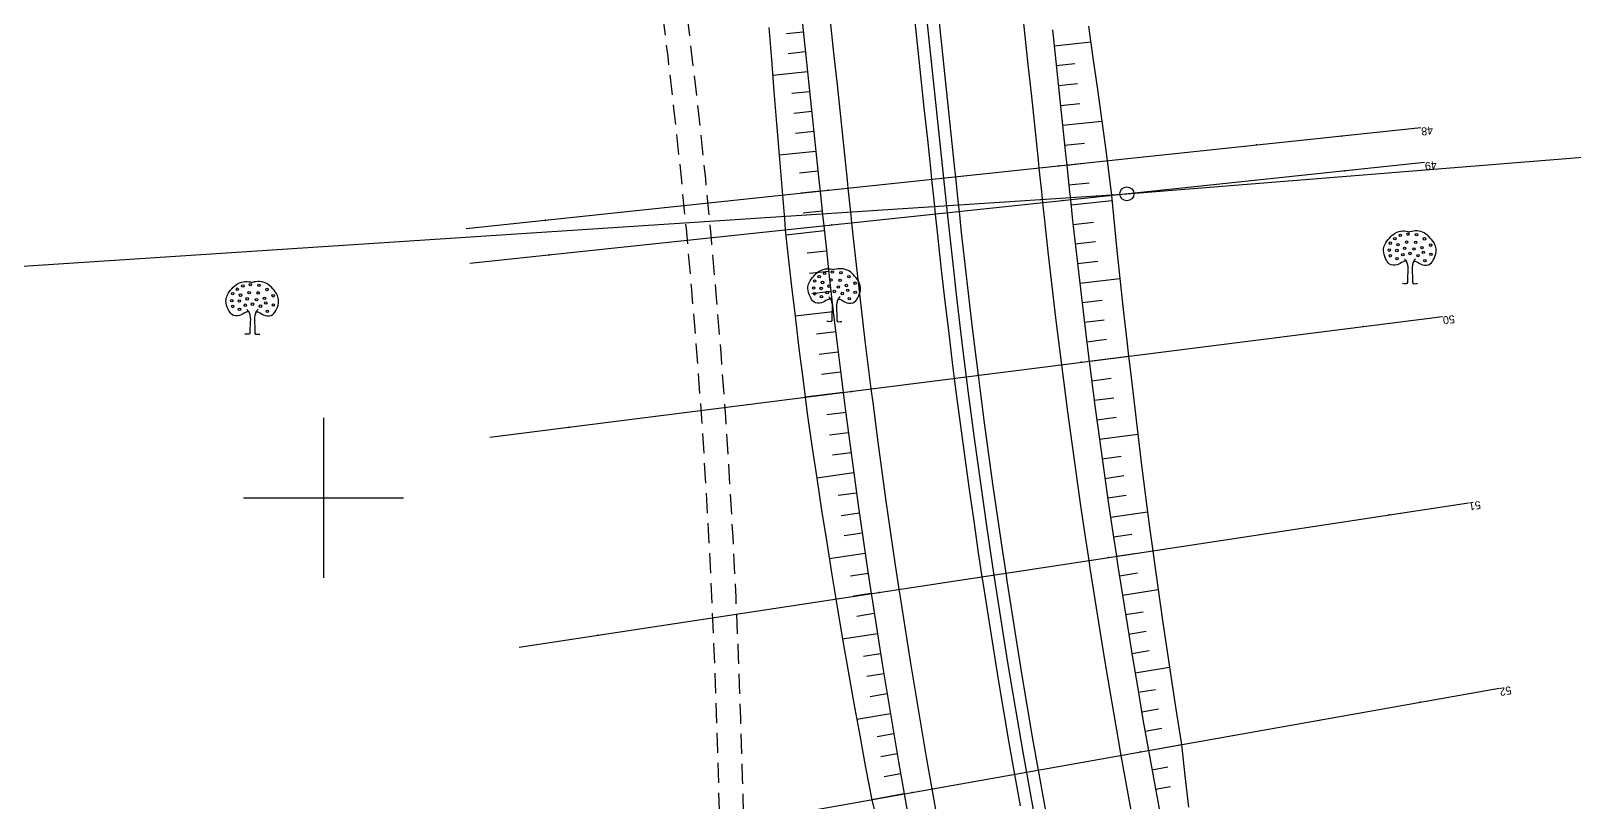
# Model space of a CAD drawing. Extents: x -83928 to -81707, y 15464 to 18601.
# Drawn here: x -83236.6 to -83043.7, y 17362 to 17458.4 of the extents above; entities that cross this region are included whole.
import ezdxf
from ezdxf.enums import TextEntityAlignment as Align

# ---------------------------------------------------------------- set-up
doc = ezdxf.new("R2010")
doc.units = 0
doc.header["$MEASUREMENT"] = 0
doc.linetypes.add('INTERROMPU', pattern=[0.75, 0.5, -0.25])
doc.layers.add('ACCE', color=4, linetype='INTERROMPU', lineweight=25)
for name, color, linetype in [('ASSIETTE', 3, 'Continuous'), ('AXE_EN_PLAN', 1, 'Continuous'), ('BORNE', 1, 'Continuous'), ('Carroyage 1', 7, 'Continuous'), ('CHAUSSEE_EXT', 5, 'Continuous'), ('CHAUSSEE_INT', 5, 'Continuous'), ('FONDS_DE_FOSSE', 4, 'Continuous'), ('FOSSES', 3, 'Continuous'), ('PLATE-FORME', 6, 'Continuous'), ('POINTS_PROFILS', 1, 'Continuous'), ('PROFILS', 7, 'Continuous'), ('Talus', 5, 'Continuous'), ('TITRE', 1, 'Continuous')]:
    doc.layers.add(name, color=color, linetype=linetype)

msp = doc.modelspace()

# ---------------------------------------------------------------- linework, layer by layer
at = {"linetype": 'ByBlock', "extrusion": (0.000932032, -0.005533, 0.999984)}
for centre in [(-83065.38, 17432.19, -162.28), (-83064.43, 17432.34, -162.28), (-83063.36, 17432.26, -162.28), (-83066.76, 17430.34, -162.28), (-83066.63, 17431.21, -162.28), (-83066.07, 17431.78, -162.28), (-83065.82, 17430.29, -162.28), (-83065.66, 17431.03, -162.28), (-83064.84, 17430.57, -162.28), (-83064.59, 17431.34, -162.28), (-83063.66, 17430.47, -162.28), (-83063.46, 17431.32, -162.28), (-83062.67, 17430.65, -162.28), (-83062.36, 17431.75, -162.28), (-83061.59, 17430.96, -162.28), (-83066.63, 17429.63, -162.28), (-83065.79, 17429.27, -162.28), (-83065.07, 17429.78, -162.28), (-83064.18, 17429.91, -162.28), (-83063.18, 17429.65, -162.28), (-83062.51, 17430.06, -162.28), (-83062.31, 17429.01, -162.28), (-83061.56, 17429.81, -162.28), (-83138.58, 17426.47, -162.28), (-83138.01, 17427.03, -162.28), (-83137.32, 17427.44, -162.28), (-83136.53, 17426.6, -162.28), (-83136.37, 17427.6, -162.28), (-83135.4, 17426.57, -162.28), (-83135.3, 17427.52, -162.28), (-83134.3, 17427.01, -162.28), (-83211.31, 17424.89, -162.28), (-83210.74, 17425.45, -162.28), (-83210.33, 17424.71, -162.28), (-83210.05, 17425.86, -162.28), (-83209.26, 17425.01, -162.28), (-83209.11, 17426.01, -162.28), (-83208.13, 17424.99, -162.28), (-83208.03, 17425.94, -162.28), (-83207.03, 17425.42, -162.28), (-83206.26, 17424.63, -162.28), (-83138.7, 17425.6, -162.28), (-83138.58, 17424.88, -162.28), (-83137.76, 17425.55, -162.28), (-83137.73, 17424.53, -162.28), (-83137.6, 17426.29, -162.28), (-83137.01, 17425.04, -162.28), (-83136.78, 17425.83, -162.28), (-83136.12, 17425.17, -162.28), (-83135.61, 17425.73, -162.28), (-83135.12, 17424.91, -162.28), (-83134.61, 17425.91, -162.28), (-83134.45, 17425.32, -162.28), (-83133.53, 17426.21, -162.28), (-83133.51, 17425.06, -162.28), (-83211.43, 17424.02, -162.28), (-83211.31, 17423.3, -162.28), (-83210.49, 17423.97, -162.28), (-83210.46, 17422.94, -162.28), (-83209.75, 17423.45, -162.28), (-83209.51, 17424.25, -162.28), (-83208.85, 17423.58, -162.28), (-83208.34, 17424.14, -162.28), (-83207.85, 17423.33, -162.28), (-83207.34, 17424.32, -162.28), (-83207.18, 17423.73, -162.28), (-83206.98, 17422.69, -162.28), (-83206.24, 17423.48, -162.28), (-83134.25, 17424.27, -162.28)]:
    msp.add_circle(centre, 0.156, dxfattribs=at)
at = {"linetype": 'ByBlock'}
for points in [[(-83064.71, 17429.62, 11.58), (-83064.84, 17429.59, 11.58), (-83065.21, 17429.47, 11.58), (-83065.79, 17429.01, 11.58), (-83066.84, 17429.08, 11.58), (-83067.29, 17429.99, 11.58), (-83067.59, 17430.82, 11.59), (-83067.35, 17431.76, 11.59), (-83066.79, 17432.48, 11.6), (-83066.08, 17433.17, 11.6), (-83065.13, 17433.45, 11.6), (-83064.51, 17433.33, 11.6), (-83064.21, 17433.27, 11.6)], [(-83136.66, 17424.88, 11.62), (-83136.78, 17424.85, 11.62), (-83137.16, 17424.73, 11.62), (-83137.73, 17424.27, 11.62), (-83138.78, 17424.34, 11.62), (-83139.23, 17425.25, 11.62), (-83139.54, 17426.07, 11.63), (-83139.3, 17427.01, 11.63), (-83138.74, 17427.73, 11.64), (-83138.02, 17428.43, 11.64), (-83137.07, 17428.71, 11.64), (-83136.46, 17428.59, 11.64), (-83136.16, 17428.53, 11.64)], [(-83209.39, 17423.29, 11.68), (-83209.51, 17423.26, 11.68), (-83209.89, 17423.14, 11.68), (-83210.47, 17422.68, 11.68), (-83211.51, 17422.76, 11.68), (-83211.96, 17423.67, 11.68), (-83212.27, 17424.49, 11.69), (-83212.03, 17425.43, 11.69), (-83211.47, 17426.15, 11.7), (-83210.75, 17426.84, 11.7), (-83209.8, 17427.13, 11.7), (-83209.19, 17427, 11.7), (-83208.89, 17426.94, 11.7)]]:
    msp.add_open_spline(points, degree=3, knots=[0.251632, 0.251632, 0.251632, 0.251632, 0.437955, 0.853553, 1.334497, 1.754172, 2.275549, 2.6296, 3.144963, 3.634468, 4.105014, 4.559575, 4.559575, 4.559575, 4.559575], dxfattribs=at)
for points in [[(-83063.71, 17429.62, 11.58), (-83063.59, 17429.59, 11.58), (-83063.21, 17429.47, 11.58), (-83062.64, 17429.01, 11.57), (-83061.59, 17429.09, 11.57), (-83061.14, 17429.99, 11.58), (-83060.83, 17430.82, 11.58), (-83061.07, 17431.76, 11.59), (-83061.63, 17432.48, 11.59), (-83062.35, 17433.17, 11.6), (-83063.3, 17433.45, 11.6), (-83063.91, 17433.33, 11.6), (-83064.21, 17433.27, 11.6)], [(-83135.66, 17424.88, 11.62), (-83135.53, 17424.85, 11.62), (-83135.16, 17424.73, 11.62), (-83134.58, 17424.27, 11.61), (-83133.53, 17424.34, 11.61), (-83133.08, 17425.25, 11.62), (-83132.78, 17426.07, 11.62), (-83133.02, 17427.01, 11.63), (-83133.58, 17427.73, 11.63), (-83134.29, 17428.43, 11.64), (-83135.24, 17428.71, 11.64), (-83135.86, 17428.59, 11.64), (-83136.16, 17428.53, 11.64)], [(-83208.39, 17423.29, 11.68), (-83208.27, 17423.26, 11.68), (-83207.89, 17423.14, 11.68), (-83207.31, 17422.68, 11.67), (-83206.26, 17422.76, 11.67), (-83205.81, 17423.67, 11.68), (-83205.51, 17424.49, 11.68), (-83205.75, 17425.43, 11.69), (-83206.31, 17426.15, 11.69), (-83207.03, 17426.84, 11.7), (-83207.98, 17427.13, 11.7), (-83208.59, 17427, 11.7), (-83208.89, 17426.94, 11.7)]]:
    msp.add_open_spline(points, degree=3, knots=[0.251632, 0.251632, 0.251632, 0.251632, 0.437955, 0.853553, 1.334497, 1.754172, 2.275549, 2.6296, 3.144963, 3.634468, 4.105014, 4.559575, 4.559575, 4.559575, 4.559575])
for points in [[(-83064.89, 17429.9, 11.58), (-83064.69, 17429.62, 11.58), (-83064.51, 17429.11, 11.58), (-83064.51, 17427.04, 11.56), (-83064.51, 17426.91, 11.56), (-83065.15, 17426.8, 11.56)], [(-83063.51, 17429.9, 11.58), (-83063.71, 17429.62, 11.58), (-83063.89, 17429.11, 11.58), (-83063.89, 17427.04, 11.56), (-83063.89, 17426.91, 11.56), (-83063.25, 17426.81, 11.56)], [(-83209.57, 17423.57, 11.68), (-83209.36, 17423.29, 11.68), (-83209.18, 17422.78, 11.68), (-83209.18, 17420.71, 11.66), (-83209.18, 17420.58, 11.66), (-83209.82, 17420.48, 11.66)], [(-83208.18, 17423.57, 11.68), (-83208.39, 17423.29, 11.68), (-83208.57, 17422.78, 11.67), (-83208.57, 17420.71, 11.66), (-83208.57, 17420.58, 11.66), (-83207.93, 17420.48, 11.66)], [(-83136.83, 17425.16, 11.62), (-83136.63, 17424.88, 11.62), (-83136.45, 17424.36, 11.62), (-83136.45, 17422.29, 11.61), (-83136.45, 17422.16, 11.6), (-83137.09, 17422.06, 11.6)], [(-83135.45, 17425.16, 11.62), (-83135.66, 17424.88, 11.62), (-83135.84, 17424.36, 11.62), (-83135.84, 17422.29, 11.6), (-83135.84, 17422.16, 11.6), (-83135.2, 17422.06, 11.6)]]:
    msp.add_spline(points, degree=3, dxfattribs=at)
at = {"layer": 'ACCE', "linetype": 'INTERROMPU', "ltscale": 5}
for points, knots in [([(-83233.9, 17733.51, 206.77), (-83233.53, 17729.41, 206.72), (-83233.17, 17725.3, 206.67), (-83232.41, 17718.6, 206.58), (-83232.07, 17716.01, 206.55), (-83230.88, 17708.25, 206.45), (-83229.84, 17703.13, 206.39), (-83227.33, 17692.98, 206.26), (-83225.87, 17687.95, 206.19), (-83221.02, 17673, 206), (-83217.15, 17663.22, 205.87), (-83211.43, 17649.82, 205.69), (-83209.78, 17646.08, 205.64), (-83206.47, 17638.64, 205.54), (-83204.81, 17634.94, 205.49), (-83201.81, 17628.12, 205.4), (-83200.47, 17625, 205.36), (-83197.85, 17618.75, 205.27), (-83196.57, 17615.62, 205.23), (-83192.84, 17606.19, 205.11), (-83190.48, 17599.88, 205.02), (-83183.75, 17580.86, 204.77), (-83179.76, 17568.07, 204.61), (-83169.1, 17529.37, 204.11), (-83163.76, 17503.13, 203.77), (-83148.64, 17400.87, 202.5), (-83148.84, 17322.19, 201.55), (-83152.38, 17235.24, 200.51), (-83152.66, 17228.63, 200.44), (-83153.58, 17208.79, 200.2), (-83154.25, 17195.52, 200.04), (-83155.29, 17175.82, 199.81), (-83155.63, 17169.43, 199.73), (-83156.66, 17150.22, 199.5), (-83157.36, 17137.39, 199.35), (-83158.18, 17121.77, 199.17), (-83158.33, 17119.02, 199.13), (-83158.61, 17113.51, 199.07), (-83158.75, 17110.75, 199.04), (-83159.05, 17102.49, 198.94), (-83159.1, 17097.01, 198.87), (-83158.57, 17088.78, 198.77), (-83158.27, 17085.94, 198.74), (-83157.47, 17081.04, 198.67), (-83157.03, 17078.95, 198.65), (-83155.97, 17074.95, 198.6), (-83155.36, 17073.03, 198.57), (-83154.14, 17069.86, 198.53), (-83153.59, 17068.57, 198.51), (-83151.64, 17064.57, 198.46), (-83150.05, 17061.95, 198.42), (-83146.67, 17056.82, 198.35), (-83144.87, 17054.32, 198.31), (-83142.25, 17050.57, 198.26), (-83141.39, 17049.34, 198.24), (-83139.73, 17046.84, 198.21), (-83138.91, 17045.58, 198.19), (-83136.52, 17041.77, 198.14), (-83135, 17039.19, 198.1), (-83130.64, 17031.34, 197.99), (-83128.03, 17025.96, 197.92), (-83123.34, 17014.78, 197.77), (-83121.29, 17008.97, 197.69), (-83119.3, 17002.05, 197.6), (-83119.01, 17001.03, 197.59), (-83118.74, 17000, 197.58)], [0, 0, 0, 0, 12.327592, 12.327592, 20.115185, 20.115185, 35.690369, 35.690369, 51.265554, 51.265554, 82.415924, 82.415924, 94.599801, 94.599801, 106.783679, 106.783679, 117.042177, 117.042177, 127.300676, 127.300676, 147.817673, 147.817673, 188.851667, 188.851667, 270.919656, 270.919656, 504.266791, 504.266791, 523.408174, 523.408174, 561.690939, 561.690939, 580.062827, 580.062827, 616.806602, 616.806602, 624.666597, 624.666597, 632.526593, 632.526593, 648.246583, 648.246583, 656.641025, 656.641025, 663.01911, 663.01911, 669.054099, 669.054099, 673.230966, 673.230966, 682.320154, 682.320154, 691.409342, 691.409342, 695.886005, 695.886005, 700.362668, 700.362668, 709.315994, 709.315994, 727.222646, 727.222646, 745.789014, 745.789014, 749.014873, 749.014873, 749.014873, 749.014873]), ([(-83230.54, 17729.67, 206.71), (-83230.29, 17726.91, 206.68), (-83230.02, 17724.15, 206.64), (-83229.41, 17718.85, 206.58), (-83229.08, 17716.29, 206.55), (-83227.91, 17708.67, 206.45), (-83226.87, 17703.63, 206.39), (-83224.39, 17693.62, 206.26), (-83222.95, 17688.65, 206.19), (-83218.13, 17673.86, 206), (-83214.29, 17664.14, 205.87), (-83208.5, 17650.61, 205.69), (-83206.78, 17646.7, 205.64), (-83203.3, 17638.89, 205.53), (-83201.55, 17634.99, 205.48), (-83198.23, 17627.41, 205.38), (-83196.66, 17623.72, 205.33), (-83193.62, 17616.31, 205.23), (-83192.14, 17612.6, 205.18), (-83187.83, 17601.44, 205.03), (-83185.14, 17593.96, 204.93), (-83177.56, 17571.4, 204.64), (-83173.16, 17556.21, 204.44), (-83161.76, 17510.2, 203.85), (-83156.52, 17478.97, 203.46), (-83144.4, 17368.35, 202.09), (-83146.72, 17286.54, 201.11), (-83151.16, 17197.42, 200.06), (-83151.46, 17191.54, 199.99), (-83152.38, 17173.88, 199.78), (-83153.02, 17162.08, 199.64), (-83153.87, 17146.3, 199.45), (-83154.09, 17142.32, 199.4), (-83154.54, 17133.9, 199.3), (-83154.78, 17129.45, 199.25), (-83155.15, 17122.38, 199.16), (-83155.28, 17119.77, 199.13), (-83155.69, 17111.93, 199.04), (-83155.95, 17106.72, 198.98), (-83156.05, 17095.5, 198.84), (-83155.8, 17089.54, 198.77), (-83154.41, 17080.86, 198.66), (-83153.74, 17077.94, 198.63), (-83152.23, 17073.17, 198.56), (-83151.51, 17071.28, 198.54), (-83150.07, 17068.15, 198.5), (-83149.41, 17066.89, 198.48), (-83147.99, 17064.39, 198.44), (-83147.23, 17063.15, 198.43), (-83144.83, 17059.44, 198.37), (-83143.09, 17056.99, 198.34), (-83140.39, 17053.16, 198.29), (-83139.44, 17051.79, 198.27), (-83137.58, 17049.04, 198.23), (-83136.68, 17047.65, 198.21), (-83134.02, 17043.44, 198.15), (-83132.33, 17040.58, 198.11), (-83127.53, 17031.89, 197.99), (-83124.69, 17025.91, 197.91), (-83120.19, 17014.81, 197.76), (-83118.42, 17009.73, 197.69), (-83116.46, 17003.06, 197.61), (-83116.04, 17001.53, 197.59), (-83115.64, 17000, 197.57)], [4.124484, 4.124484, 4.124484, 4.124484, 12.445479, 12.445479, 20.246294, 20.246294, 35.847925, 35.847925, 51.449556, 51.449556, 82.652817, 82.652817, 95.459944, 95.459944, 108.26707, 108.26707, 120.324294, 120.324294, 132.381518, 132.381518, 156.495965, 156.495965, 204.72486, 204.72486, 301.18265, 301.18265, 541.306805, 541.306805, 558.239841, 558.239841, 592.105912, 592.105912, 603.477058, 603.477058, 616.212297, 616.212297, 623.674417, 623.674417, 638.598656, 638.598656, 656.415944, 656.415944, 665.823083, 665.823083, 672.282671, 672.282671, 676.771569, 676.771569, 681.260468, 681.260468, 690.238265, 690.238265, 695.10295, 695.10295, 699.967635, 699.967635, 709.697004, 709.697004, 729.155744, 729.155744, 745.094776, 745.094776, 749.806585, 749.806585, 749.806585, 749.806585])]:
    msp.add_open_spline(points, degree=3, knots=knots, dxfattribs=at)
at = {"layer": 'ASSIETTE'}
for points in [[(-83144.33, 17458.78), (-83144.01, 17454.79), (-83143.69, 17450.8), (-83143.37, 17446.81), (-83143.05, 17442.83), (-83142.72, 17438.84), (-83142.64, 17437.84), (-83142.38, 17434.85), (-83142.27, 17433.5), (-83141.98, 17430.82), (-83141.52, 17426.76), (-83141.05, 17422.71), (-83140.57, 17418.66), (-83140.06, 17414.61), (-83139.81, 17412.58), (-83139.52, 17410.56), (-83138.94, 17406.52), (-83138.34, 17402.48), (-83137.73, 17398.45), (-83137.1, 17394.42), (-83136.45, 17390.39), (-83135.96, 17387.37), (-83135.79, 17386.36), (-83135.11, 17382.34), (-83134.41, 17378.32), (-83133.7, 17374.3), (-83132.97, 17370.29), (-83132.23, 17366.28), (-83131.47, 17362.27), (-83130.51, 17358.3)], [(-83104.36, 17458.98), (-83103.82, 17455.02), (-83103.27, 17451.05), (-83102.72, 17447.09), (-83102.17, 17443.13), (-83102.04, 17442.13), (-83101.67, 17439.16), (-83101.5, 17437.81), (-83101.25, 17435.23), (-83100.86, 17431.34), (-83100.45, 17427.44), (-83100.03, 17423.54), (-83099.59, 17419.65), (-83099.36, 17417.7), (-83099.14, 17415.76), (-83098.69, 17411.86), (-83098.23, 17407.97), (-83097.75, 17404.08), (-83097.26, 17400.19), (-83096.75, 17396.31), (-83096.35, 17393.39), (-83096.22, 17392.42), (-83095.68, 17388.54), (-83095.12, 17384.66), (-83094.55, 17380.78), (-83093.96, 17376.9), (-83093.36, 17373.03), (-83092.74, 17369.16), (-83092.32, 17365.25), (-83091.89, 17361.34)]]:
    msp.add_lwpolyline(points, dxfattribs=at)
at = {"layer": 'AXE_EN_PLAN'}
msp.add_lwpolyline([(-83145.8, 17660.26), (-83122.05, 17435.64)], dxfattribs=at)
msp.add_lwpolyline([(-83122.05, 17435.64, 0.0909), (-83020.09, 17089.73)], format="xyb", dxfattribs=at)
at = {"layer": 'BORNE', "color": 2, "extrusion": (4.63065e-06, 1.2885e-05, 1)}
msp.add_circle((-83099.58, 17438, 207.68), 0.877, dxfattribs=at)
at = {"layer": 'Carroyage 1'}
for p, q in [((-83200, 17410), (-83200, 17390)), ((-83210, 17400), (-83190, 17400))]:
    msp.add_line(p, q, dxfattribs=at)
at = {"layer": 'CHAUSSEE_EXT'}
for points in [[(-83112.78, 17462.12), (-83112.36, 17458.14), (-83111.94, 17454.16), (-83111.52, 17450.18), (-83111.1, 17446.2), (-83110.68, 17442.23), (-83110.57, 17441.23), (-83110.26, 17438.25), (-83110.12, 17436.9), (-83109.84, 17434.3), (-83109.4, 17430.37), (-83108.95, 17426.45), (-83108.49, 17422.52), (-83108.01, 17418.6), (-83107.76, 17416.64), (-83107.51, 17414.68), (-83107, 17410.76), (-83106.47, 17406.85), (-83105.93, 17402.93), (-83105.37, 17399.02), (-83104.79, 17395.11), (-83104.35, 17392.18), (-83104.2, 17391.2), (-83103.6, 17387.3), (-83102.97, 17383.39), (-83102.34, 17379.49), (-83101.68, 17375.59), (-83101.02, 17371.7), (-83100.33, 17367.81), (-83099.63, 17363.92), (-83098.92, 17360.03)], [(-83136.65, 17459.59), (-83136.23, 17455.61), (-83135.81, 17451.64), (-83135.39, 17447.66), (-83134.97, 17443.68), (-83134.55, 17439.7), (-83134.44, 17438.71), (-83134.12, 17435.72), (-83133.98, 17434.38), (-83133.7, 17431.72), (-83133.25, 17427.69), (-83132.79, 17423.67), (-83132.32, 17419.65), (-83131.82, 17415.63), (-83131.57, 17413.62), (-83131.31, 17411.62), (-83130.79, 17407.6), (-83130.25, 17403.59), (-83129.69, 17399.58), (-83129.12, 17395.57), (-83128.53, 17391.57), (-83128.08, 17388.57), (-83127.93, 17387.57), (-83127.3, 17383.57), (-83126.67, 17379.57), (-83126.02, 17375.57), (-83125.35, 17371.58), (-83124.66, 17367.59), (-83123.96, 17363.61), (-83123.24, 17359.62)]]:
    msp.add_lwpolyline(points, dxfattribs=at)
at = {"layer": 'CHAUSSEE_INT'}
for points in [[(-83126.21, 17460.7), (-83125.79, 17456.72), (-83125.37, 17452.74), (-83124.94, 17448.76), (-83124.52, 17444.78), (-83124.1, 17440.81), (-83124, 17439.81), (-83123.68, 17436.83), (-83123.54, 17435.48), (-83123.26, 17432.85), (-83122.82, 17428.87), (-83122.36, 17424.89), (-83121.89, 17420.91), (-83121.4, 17416.93), (-83121.15, 17414.94), (-83120.9, 17412.96), (-83120.38, 17408.99), (-83119.85, 17405.01), (-83119.3, 17401.05), (-83118.73, 17397.08), (-83118.15, 17393.12), (-83117.7, 17390.15), (-83117.55, 17389.16), (-83116.93, 17385.2), (-83116.3, 17381.24), (-83115.66, 17377.29), (-83114.99, 17373.34), (-83114.32, 17369.39), (-83113.62, 17365.44), (-83112.91, 17361.5)], [(-83123.22, 17461.01), (-83122.8, 17457.03), (-83122.38, 17453.06), (-83121.96, 17449.08), (-83121.54, 17445.1), (-83121.12, 17441.12), (-83121.02, 17440.13), (-83120.7, 17437.14), (-83120.56, 17435.8), (-83120.28, 17433.17), (-83119.84, 17429.2), (-83119.38, 17425.23), (-83118.91, 17421.27), (-83118.43, 17417.3), (-83118.18, 17415.32), (-83117.93, 17413.34), (-83117.41, 17409.38), (-83116.87, 17405.42), (-83116.32, 17401.47), (-83115.76, 17397.51), (-83115.18, 17393.56), (-83114.73, 17390.6), (-83114.58, 17389.61), (-83113.97, 17385.66), (-83113.34, 17381.72), (-83112.7, 17377.78), (-83112.04, 17373.84), (-83111.36, 17369.9), (-83110.67, 17365.97), (-83109.96, 17362.04), (-83109.24, 17358.11)]]:
    msp.add_lwpolyline(points, dxfattribs=at)
at = {"layer": 'FONDS_DE_FOSSE'}
for points in [[(-83144.33, 17458.78), (-83144.01, 17454.79), (-83143.69, 17450.8), (-83143.37, 17446.81), (-83143.05, 17442.83), (-83142.72, 17438.84), (-83142.64, 17437.84), (-83142.38, 17434.85), (-83142.27, 17433.5), (-83141.98, 17430.82), (-83141.52, 17426.76), (-83141.05, 17422.71), (-83140.57, 17418.66), (-83140.06, 17414.61), (-83139.81, 17412.58), (-83139.52, 17410.56), (-83138.94, 17406.52), (-83138.34, 17402.48), (-83137.73, 17398.45), (-83137.1, 17394.42), (-83136.45, 17390.39), (-83135.96, 17387.37), (-83135.79, 17386.36), (-83135.11, 17382.34), (-83134.41, 17378.32), (-83133.7, 17374.3), (-83132.97, 17370.29), (-83132.23, 17366.28), (-83131.47, 17362.27), (-83130.51, 17358.3)], [(-83104.36, 17458.98), (-83103.82, 17455.02), (-83103.27, 17451.05), (-83102.72, 17447.09), (-83102.17, 17443.13), (-83102.04, 17442.13), (-83101.67, 17439.16), (-83101.5, 17437.81), (-83101.25, 17435.23), (-83100.86, 17431.34), (-83100.45, 17427.44), (-83100.03, 17423.54), (-83099.59, 17419.65), (-83099.36, 17417.7), (-83099.14, 17415.76), (-83098.69, 17411.86), (-83098.23, 17407.97), (-83097.75, 17404.08), (-83097.26, 17400.19), (-83096.75, 17396.31), (-83096.35, 17393.39), (-83096.22, 17392.42), (-83095.68, 17388.54), (-83095.12, 17384.66), (-83094.55, 17380.78), (-83093.96, 17376.9), (-83093.36, 17373.03), (-83092.74, 17369.16), (-83092.32, 17365.25), (-83091.89, 17361.34)]]:
    msp.add_lwpolyline(points, dxfattribs=at)
at = {"layer": 'FOSSES'}
for points in [[(-83144.33, 17458.78), (-83144.01, 17454.79), (-83143.69, 17450.8), (-83143.37, 17446.81), (-83143.05, 17442.83), (-83142.72, 17438.84), (-83142.64, 17437.84), (-83142.38, 17434.85), (-83142.27, 17433.5), (-83141.98, 17430.82), (-83141.52, 17426.76), (-83141.05, 17422.71), (-83140.57, 17418.66), (-83140.06, 17414.61), (-83139.81, 17412.58), (-83139.52, 17410.56), (-83138.94, 17406.52), (-83138.34, 17402.48), (-83137.73, 17398.45), (-83137.1, 17394.42), (-83136.45, 17390.39), (-83135.96, 17387.37), (-83135.79, 17386.36), (-83135.11, 17382.34), (-83134.41, 17378.32), (-83133.7, 17374.3), (-83132.97, 17370.29), (-83132.23, 17366.28), (-83131.47, 17362.27), (-83130.51, 17358.3)], [(-83104.36, 17458.98), (-83103.82, 17455.02), (-83103.27, 17451.05), (-83102.72, 17447.09), (-83102.17, 17443.13), (-83102.04, 17442.13), (-83101.67, 17439.16), (-83101.5, 17437.81), (-83101.25, 17435.23), (-83100.86, 17431.34), (-83100.45, 17427.44), (-83100.03, 17423.54), (-83099.59, 17419.65), (-83099.36, 17417.7), (-83099.14, 17415.76), (-83098.69, 17411.86), (-83098.23, 17407.97), (-83097.75, 17404.08), (-83097.26, 17400.19), (-83096.75, 17396.31), (-83096.35, 17393.39), (-83096.22, 17392.42), (-83095.68, 17388.54), (-83095.12, 17384.66), (-83094.55, 17380.78), (-83093.96, 17376.9), (-83093.36, 17373.03), (-83092.74, 17369.16), (-83092.32, 17365.25), (-83091.89, 17361.34)]]:
    msp.add_lwpolyline(points, dxfattribs=at)
at = {"layer": 'PLATE-FORME'}
for points in [[(-83140.13, 17459.22), (-83139.71, 17455.25), (-83139.29, 17451.27), (-83138.87, 17447.29), (-83138.45, 17443.31), (-83138.03, 17439.33), (-83137.92, 17438.34), (-83137.61, 17435.36), (-83137.46, 17434.01), (-83137.18, 17431.34), (-83136.73, 17427.3), (-83136.27, 17423.27), (-83135.79, 17419.23), (-83135.3, 17415.2), (-83135.04, 17413.18), (-83134.79, 17411.17), (-83134.26, 17407.14), (-83133.72, 17403.12), (-83133.16, 17399.09), (-83132.58, 17395.07), (-83131.99, 17391.05), (-83131.54, 17388.04), (-83131.39, 17387.04), (-83130.76, 17383.02), (-83130.12, 17379.01), (-83129.47, 17375), (-83128.8, 17371), (-83128.11, 17366.99), (-83127.41, 17362.99), (-83126.69, 17359)], [(-83108.88, 17458.51), (-83108.46, 17454.53), (-83108.04, 17450.55), (-83107.62, 17446.57), (-83107.2, 17442.59), (-83107.09, 17441.6), (-83106.78, 17438.62), (-83106.63, 17437.27), (-83106.36, 17434.68), (-83105.93, 17430.77), (-83105.48, 17426.85), (-83105.01, 17422.94), (-83104.53, 17419.03), (-83104.29, 17417.08), (-83104.04, 17415.13), (-83103.53, 17411.22), (-83103, 17407.32), (-83102.46, 17403.42), (-83101.9, 17399.52), (-83101.33, 17395.62), (-83100.89, 17392.7), (-83100.74, 17391.73), (-83100.14, 17387.84), (-83099.52, 17383.95), (-83098.88, 17380.06), (-83098.23, 17376.18), (-83097.57, 17372.3), (-83096.89, 17368.42), (-83096.19, 17364.54), (-83095.48, 17360.67)]]:
    msp.add_lwpolyline(points, dxfattribs=at)
at = {"layer": 'POINTS_PROFILS'}
for p in [(-83072.78, 17445.23), (-83083.37, 17444.11), (-83110.57, 17441.23), (-83108.09, 17441.49), (-83107.09, 17441.6), (-83102.04, 17442.13), (-83072.33, 17440.9), (-83124, 17439.81), (-83122.51, 17439.97), (-83121.02, 17440.13), (-83142.64, 17437.84), (-83137.92, 17438.34), (-83136.93, 17438.45), (-83134.44, 17438.71), (-83110.12, 17436.9), (-83107.63, 17437.16), (-83106.63, 17437.27), (-83101.5, 17437.81), (-83123.54, 17435.48), (-83122.05, 17435.64), (-83120.56, 17435.8), (-83172.23, 17434.71), (-83142.27, 17433.5), (-83137.46, 17434.01), (-83136.47, 17434.11), (-83133.98, 17434.38), (-83171.77, 17430.38), (-83070.06, 17421.42), (-83099.36, 17417.7), (-83107.76, 17416.64), (-83105.28, 17416.95), (-83104.29, 17417.08), (-83121.15, 17414.94), (-83119.67, 17415.13), (-83118.18, 17415.32), (-83139.81, 17412.58), (-83135.04, 17413.18), (-83134.05, 17413.31), (-83131.57, 17413.62), (-83169.27, 17408.85), (-83066.78, 17397.89), (-83101.88, 17392.55), (-83100.89, 17392.7), (-83096.35, 17393.39), (-83114.73, 17390.6), (-83104.35, 17392.18), (-83117.7, 17390.15), (-83116.22, 17390.37), (-83135.96, 17387.37), (-83131.54, 17388.04), (-83130.55, 17388.19), (-83128.08, 17388.57), (-83165.65, 17382.85), (-83062.92, 17374.46), (-83100.33, 17367.81), (-83097.87, 17368.25), (-83096.89, 17368.42), (-83092.74, 17369.16), (-83113.62, 17365.44), (-83112.15, 17365.71), (-83110.67, 17365.97), (-83123.96, 17363.61), (-83131.47, 17362.27), (-83127.41, 17362.99), (-83126.42, 17363.17)]:
    msp.add_point(p, dxfattribs=at)
at = {"layer": 'PROFILS'}
for points in [[(-83182.17, 17433.66), (-83062.84, 17446.28)], [(-83181.72, 17429.33), (-83062.38, 17441.95)], [(-83179.19, 17407.59), (-83060.14, 17422.67)], [(-83175.53, 17381.35), (-83056.9, 17399.4)], [(-83171.22, 17355.2), (-83053.07, 17376.21)]]:
    msp.add_lwpolyline(points, dxfattribs=at)
at = {"layer": 'Talus'}
for points in [[(-83140.02, 17458.23), (-83142.14, 17458.01)], [(-83108.67, 17456.52), (-83104.09, 17457)], [(-83139.76, 17455.74), (-83141.91, 17455.52)], [(-83108.41, 17454.03), (-83106.08, 17454.28)], [(-83139.5, 17453.26), (-83143.85, 17452.8)], [(-83139.24, 17450.77), (-83141.44, 17450.54)], [(-83108.14, 17451.54), (-83105.77, 17451.8)], [(-83107.88, 17449.06), (-83105.47, 17449.31)], [(-83138.97, 17448.28), (-83141.21, 17448.05)], [(-83107.62, 17446.57), (-83102.72, 17447.09)], [(-83138.71, 17445.8), (-83140.98, 17445.56)], [(-83138.45, 17443.31), (-83143.05, 17442.83)], [(-83107.36, 17444.09), (-83104.87, 17444.35)], [(-83138.18, 17440.83), (-83140.51, 17440.58)], [(-83107.09, 17441.6), (-83104.57, 17441.87)], [(-83106.83, 17439.11), (-83104.28, 17439.38)], [(-83137.92, 17438.34), (-83140.28, 17438.09)], [(-83106.57, 17436.64), (-83101.44, 17437.18)], [(-83137.66, 17435.85), (-83140.04, 17435.6)], [(-83137.39, 17433.36), (-83142.2, 17432.85)], [(-83106.3, 17434.19), (-83103.75, 17434.47)], [(-83106.03, 17431.74), (-83103.49, 17432.03)], [(-83137.12, 17430.83), (-83139.52, 17430.57)], [(-83105.76, 17429.3), (-83103.23, 17429.59)], [(-83136.84, 17428.31), (-83139.24, 17428.04)], [(-83105.48, 17426.85), (-83100.45, 17427.44)], [(-83136.56, 17425.79), (-83138.95, 17425.52)], [(-83105.19, 17424.41), (-83102.69, 17424.71)], [(-83136.27, 17423.27), (-83141.05, 17422.71)], [(-83104.89, 17421.97), (-83102.4, 17422.27)], [(-83135.97, 17420.74), (-83138.36, 17420.46)], [(-83104.59, 17419.52), (-83102.12, 17419.83)], [(-83135.67, 17418.22), (-83138.05, 17417.93)], [(-83104.29, 17417.08), (-83099.36, 17417.7)], [(-83135.36, 17415.7), (-83137.74, 17415.41)], [(-83103.98, 17414.64), (-83101.53, 17414.95)], [(-83135.04, 17413.18), (-83139.81, 17412.58)], [(-83103.66, 17412.2), (-83101.23, 17412.52)], [(-83134.72, 17410.67), (-83137.08, 17410.36)], [(-83103.33, 17409.76), (-83100.93, 17410.08)], [(-83134.39, 17408.15), (-83136.74, 17407.84)], [(-83103, 17407.32), (-83098.23, 17407.97)], [(-83134.06, 17405.63), (-83136.39, 17405.32)], [(-83102.66, 17404.88), (-83100.3, 17405.21)], [(-83133.72, 17403.12), (-83138.34, 17402.48)], [(-83102.32, 17402.44), (-83099.97, 17402.78)], [(-83133.37, 17400.6), (-83135.66, 17400.28)], [(-83101.97, 17400.01), (-83099.65, 17400.34)], [(-83101.62, 17397.57), (-83097, 17398.25)], [(-83133.01, 17398.09), (-83135.29, 17397.77)], [(-83132.66, 17395.58), (-83134.92, 17395.25)], [(-83101.26, 17395.14), (-83098.97, 17395.48)], [(-83132.29, 17393.06), (-83136.78, 17392.4)], [(-83100.89, 17392.7), (-83098.62, 17393.05)], [(-83131.92, 17390.55), (-83134.14, 17390.22)], [(-83100.52, 17390.27), (-83098.27, 17390.62)], [(-83131.54, 17388.04), (-83133.75, 17387.71)], [(-83100.14, 17387.84), (-83095.68, 17388.54)], [(-83131.15, 17385.53), (-83133.34, 17385.19)], [(-83099.75, 17385.41), (-83097.54, 17385.76)], [(-83130.76, 17383.02), (-83135.11, 17382.34)], [(-83099.36, 17382.98), (-83097.17, 17383.33)], [(-83098.96, 17380.55), (-83096.79, 17380.91)], [(-83130.36, 17380.52), (-83132.52, 17380.17)], [(-83129.96, 17378.01), (-83132.1, 17377.66)], [(-83098.56, 17378.12), (-83094.25, 17378.84)], [(-83129.55, 17375.5), (-83131.67, 17375.15)], [(-83098.15, 17375.7), (-83096.02, 17376.06)], [(-83097.73, 17373.27), (-83095.62, 17373.63)], [(-83129.13, 17373), (-83133.34, 17372.3)], [(-83128.71, 17370.5), (-83130.8, 17370.14)], [(-83097.31, 17370.84), (-83095.22, 17371.21)], [(-83128.28, 17367.99), (-83130.35, 17367.64)], [(-83096.89, 17368.42), (-83092.74, 17369.16)], [(-83127.85, 17365.49), (-83129.9, 17365.13)], [(-83096.45, 17366), (-83094.46, 17366.36)], [(-83096.01, 17363.58), (-83094.11, 17363.92)], [(-83127.41, 17362.99), (-83131.47, 17362.27)]]:
    msp.add_lwpolyline(points, dxfattribs=at)
at = {"layer": 'TITRE', "color": 6, "extrusion": (4.63065e-06, 1.2885e-05, 1)}
for p, q in [((-83099.58, 17438, 207.84), (-82976.08, 17447.92, 207.84)), ((-83320.27, 17423.52, 207.84), (-83099.58, 17438, 207.84))]:
    msp.add_line(p, q, dxfattribs=at)

# ---------------------------------------------------------------- texts
at = {"layer": 'PROFILS'}
for s, rotation, p in [(' 48', 186.0358, (-83062.84, 17446.28)), (' 49', 186.0358, (-83062.38, 17441.95)), (' 50', 187.2186, (-83060.14, 17422.67)), (' 51', 188.651, (-83056.9, 17399.4)), (' 52', 190.0834, (-83053.07, 17376.21))]:
    msp.add_text(s, height=1, rotation=rotation, dxfattribs=at).set_placement(p, align=Align.RIGHT)

doc.saveas('drawing.dxf')
